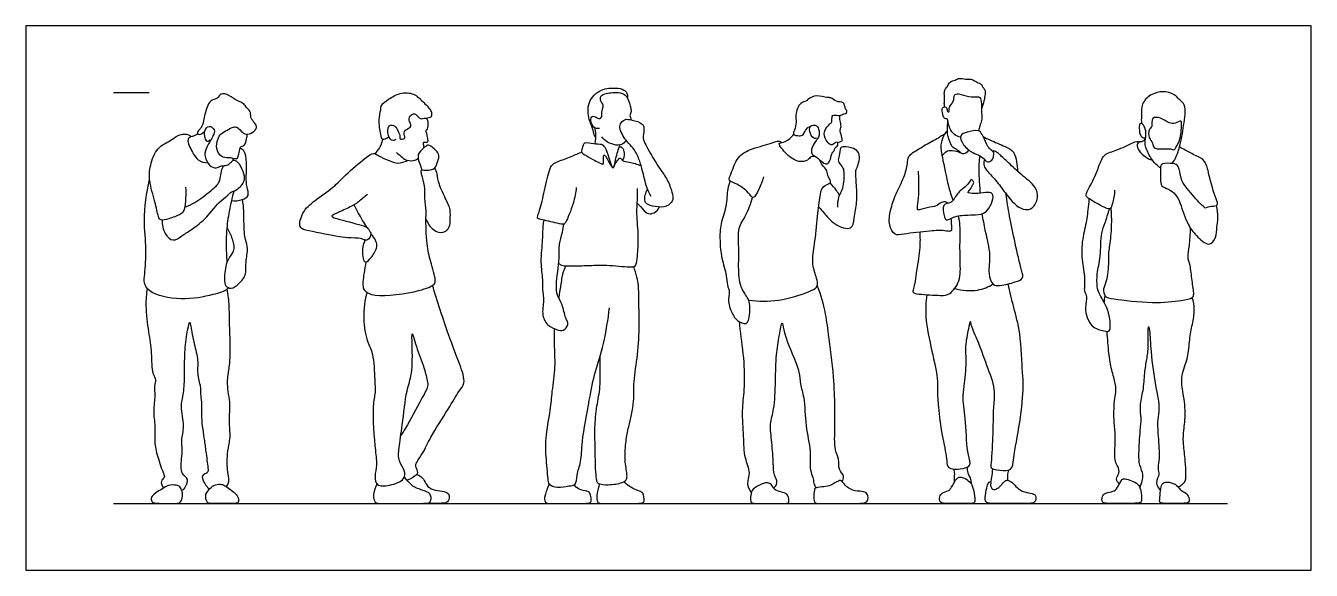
# Model space of a CAD drawing. Header units: millimetres. Extents: x 98.3 to 109.3, y 0.8 to 3.1.
# Drawn here: x 103.85 to 109.33, y 0.8 to 3.12 of the extents above; entities that cross this region are included whole.
import ezdxf

# ---------------------------------------------------------------- set-up
doc = ezdxf.new("R2010")
doc.units = ezdxf.units.MM
for name, color, linetype, true_color in [('AG-DIAGRAM', 7, 'Continuous', 0xfecc66), ('AG-GUIDE', 7, 'Continuous', 0xcccccc), ('AG-PEOPLE', 7, 'Continuous', 0x66ccff), ('X-VPRT', 6, 'Continuous', 0xff00ff)]:
    doc.layers.add(name, color=color, linetype=linetype, true_color=true_color)

msp = doc.modelspace()

# ---------------------------------------------------------------- linework, layer by layer
at = {"layer": 'AG-DIAGRAM'}
msp.add_lwpolyline([(104.2209, 1.0846), (108.9773, 1.0846)], dxfattribs=at)
at = {"layer": 'AG-GUIDE'}
msp.add_lwpolyline([(104.2209, 2.8372), (104.3733, 2.8372)], dxfattribs=at)
at = {"layer": 'AG-PEOPLE'}
for points, knots in [([(106.2798, 2.6441), (106.2774, 2.6484), (106.2723, 2.6572), (106.2674, 2.6872), (106.248, 2.7221), (106.2413, 2.8001), (106.3007, 2.8554), (106.3639, 2.8583), (106.3999, 2.853), (106.4168, 2.8312), (106.4158, 2.8195), (106.4145, 2.8146)], [0, 0, 0, 0, 0.218562, 0.523689, 0.889292, 1.37739, 1.865101, 2.313127, 2.655696, 2.908614, 3.132525, 3.132525, 3.132525, 3.132525]), ([(107.7701, 2.7765), (107.7689, 2.7811), (107.7669, 2.7908), (107.7703, 2.8095), (107.7676, 2.828), (107.7681, 2.8489), (107.7839, 2.8658), (107.7903, 2.8853), (107.8149, 2.8895), (107.83, 2.9017), (107.8593, 2.8921), (107.8816, 2.8989), (107.9112, 2.8779), (107.9257, 2.8758), (107.9305, 2.861), (107.9428, 2.8496), (107.9423, 2.8287), (107.9378, 2.8017), (107.9311, 2.7788), (107.9268, 2.7674)], [0, 0, 0, 0, 0.218895, 0.467208, 0.718321, 0.975163, 1.247868, 1.498304, 1.771515, 2.019187, 2.323316, 2.600292, 2.936605, 3.149107, 3.361496, 3.591461, 3.844148, 4.148174, 4.495794, 4.495794, 4.495794, 4.495794]), ([(104.6323, 2.6343), (104.6296, 2.6317), (104.6205, 2.6236), (104.611, 2.6465), (104.6062, 2.6726), (104.6274, 2.702), (104.6564, 2.6787), (104.6465, 2.6505), (104.6197, 2.607), (104.6053, 2.5708), (104.6269, 2.5255), (104.6591, 2.5107), (104.6799, 2.5275), (104.7057, 2.5249), (104.7202, 2.5384), (104.7336, 2.5496), (104.7307, 2.5584), (104.7087, 2.5594), (104.6804, 2.5597), (104.6553, 2.5982), (104.6654, 2.6378), (104.6787, 2.664), (104.7068, 2.6767), (104.7322, 2.6929), (104.7536, 2.6895), (104.77, 2.6656), (104.7928, 2.6568), (104.8208, 2.668), (104.838, 2.6937), (104.8182, 2.7129), (104.8047, 2.7325), (104.8083, 2.7603), (104.7861, 2.7727), (104.7804, 2.7919), (104.7466, 2.8016), (104.717, 2.8264), (104.6782, 2.8377), (104.6663, 2.8083), (104.6285, 2.8091), (104.6076, 2.7347), (104.6036, 2.7023), (104.5914, 2.6818), (104.5728, 2.6632), (104.5905, 2.6573), (104.5969, 2.6617), (104.607, 2.6685), (104.6107, 2.6731)], [0, 0, 0, 0, 0.193632, 0.441452, 0.747181, 1.045783, 1.336657, 1.632689, 2.044615, 2.397711, 2.786753, 3.102908, 3.382211, 3.662333, 3.916823, 4.146011, 4.282873, 4.538757, 4.840516, 5.202538, 5.562803, 5.865932, 6.180595, 6.49129, 6.739407, 7.039461, 7.311249, 7.618965, 7.907956, 8.186226, 8.46556, 8.750812, 9.020451, 9.262451, 9.58702, 9.956149, 10.286666, 10.564207, 10.90608, 11.333486, 11.826191, 12.151748, 12.395767, 12.592408, 12.754571, 12.996416, 12.996416, 12.996416, 12.996416]), ([(105.3967, 2.6488), (105.3944, 2.6466), (105.3902, 2.6431), (105.3667, 2.6313), (105.3614, 2.6628), (105.3504, 2.72), (105.3631, 2.7633), (105.362, 2.7863), (105.3974, 2.8105), (105.4428, 2.8386), (105.505, 2.8365), (105.5398, 2.8), (105.5758, 2.7655), (105.5799, 2.7458), (105.5779, 2.7358), (105.5737, 2.7289), (105.5603, 2.7296), (105.5585, 2.7266), (105.5575, 2.7255)], [0, 0, 0, 0, 0.178341, 0.433434, 0.71643, 1.174391, 1.562459, 1.822668, 2.185349, 2.618281, 3.056012, 3.470316, 3.878205, 4.127434, 4.306074, 4.461721, 4.66393, 4.786607, 4.786607, 4.786607, 4.786607]), ([(106.2959, 2.6839), (106.2899, 2.6833), (106.2762, 2.6829), (106.256, 2.708), (106.2588, 2.7377), (106.2784, 2.7365), (106.2918, 2.7232), (106.3039, 2.7295), (106.3075, 2.7406), (106.3025, 2.7521), (106.3172, 2.786), (106.2999, 2.7974), (106.2965, 2.8309), (106.3547, 2.839), (106.3943, 2.8368), (106.4183, 2.8165), (106.4284, 2.7709), (106.4332, 2.757), (106.4229, 2.7397), (106.4283, 2.7307), (106.4293, 2.7242), (106.43, 2.7211)], [0, 0, 0, 0, 0.242951, 0.556932, 0.837769, 1.056171, 1.296727, 1.48488, 1.6676, 1.868247, 2.193848, 2.436451, 2.713949, 3.12544, 3.490721, 3.798698, 4.183249, 4.404393, 4.642824, 4.819733, 4.996681, 4.996681, 4.996681, 4.996681]), ([(107.2219, 2.6432), (107.2193, 2.6422), (107.2121, 2.6382), (107.1923, 2.6609), (107.1898, 2.6989), (107.2197, 2.701), (107.2343, 2.6818), (107.2346, 2.6452), (107.2161, 2.6299), (107.199, 2.5961), (107.2012, 2.572), (107.2271, 2.5609), (107.26, 2.5258), (107.2791, 2.5404), (107.2847, 2.5673), (107.29, 2.5827), (107.3008, 2.5911), (107.2974, 2.6008), (107.3162, 2.61), (107.3132, 2.6276), (107.3025, 2.6251), (107.2887, 2.6088), (107.2703, 2.6228), (107.2552, 2.6469), (107.2544, 2.6777), (107.2773, 2.7032), (107.2903, 2.7105), (107.2865, 2.737), (107.2967, 2.7438), (107.3212, 2.738), (107.3307, 2.7427), (107.3391, 2.7487), (107.3507, 2.7463), (107.3542, 2.7582), (107.3442, 2.7681), (107.3408, 2.801), (107.3059, 2.7948), (107.2843, 2.8185), (107.2659, 2.8129), (107.2227, 2.8304), (107.187, 2.8103), (107.1776, 2.7989), (107.1492, 2.7971), (107.1305, 2.7407), (107.1373, 2.7129), (107.13, 2.6778), (107.1183, 2.6571), (107.1488, 2.6516), (107.1674, 2.6546), (107.1768, 2.6844), (107.19, 2.6911), (107.1964, 2.6943)], [0, 0, 0, 0, 0.166351, 0.460914, 0.783156, 1.043668, 1.310415, 1.637114, 1.914397, 2.258814, 2.514255, 2.812347, 3.187583, 3.420995, 3.718121, 3.950159, 4.144794, 4.301168, 4.542267, 4.745365, 4.904136, 5.146971, 5.391036, 5.694861, 6.00192, 6.324253, 6.535498, 6.80828, 6.985105, 7.26342, 7.447162, 7.623706, 7.802666, 7.969918, 8.180037, 8.473364, 8.778441, 9.079985, 9.313815, 9.692612, 10.042269, 10.252983, 10.527943, 10.942923, 11.257835, 11.595295, 11.830028, 12.108538, 12.348692, 12.64794, 12.909987, 12.909987, 12.909987, 12.909987]), ([(107.837, 2.6469), (107.828, 2.6491), (107.81, 2.6575), (107.788, 2.6815), (107.7825, 2.7263), (107.7778, 2.7253), (107.7668, 2.7245), (107.7586, 2.7527), (107.757, 2.7716), (107.7691, 2.7783), (107.7796, 2.773), (107.7797, 2.7565), (107.7899, 2.7519), (107.7858, 2.78), (107.8113, 2.7974), (107.8064, 2.8292), (107.8333, 2.8346), (107.87, 2.8157), (107.9143, 2.8219), (107.9249, 2.8124), (107.927, 2.7787), (107.927, 2.7431), (107.929, 2.719), (107.9187, 2.6947), (107.9154, 2.6813), (107.9135, 2.6745)], [0, 0, 0, 0, 0.303096, 0.642494, 1.006912, 1.099648, 1.263853, 1.566359, 1.814398, 2.002461, 2.18071, 2.40788, 2.537747, 2.802564, 3.115541, 3.407835, 3.664164, 4.042603, 4.416449, 4.606779, 4.933589, 5.285913, 5.567423, 5.857032, 6.121566, 6.121566, 6.121566, 6.121566]), ([(108.7403, 2.5348), (108.7451, 2.5409), (108.755, 2.5533), (108.7737, 2.6071), (108.7831, 2.6497), (108.7895, 2.6977), (108.7967, 2.7426), (108.7982, 2.7871), (108.7717, 2.8055), (108.7583, 2.8237), (108.7132, 2.8472), (108.6481, 2.8329), (108.6084, 2.7914), (108.6106, 2.7439), (108.6079, 2.7165), (108.6107, 2.7082), (108.6119, 2.7044)], [0, 0, 0, 0, 0.275629, 0.700516, 1.089137, 1.48289, 1.876844, 2.244335, 2.549719, 2.820478, 3.212831, 3.672762, 4.089955, 4.478416, 4.773618, 4.970886, 4.970886, 4.970886, 4.970886]), ([(105.4262, 2.6377), (105.4226, 2.635), (105.4125, 2.6271), (105.3889, 2.6524), (105.391, 2.702), (105.4263, 2.6977), (105.4357, 2.6716), (105.4462, 2.6503), (105.4404, 2.6373), (105.4658, 2.6391), (105.4652, 2.6489), (105.4567, 2.6759), (105.4853, 2.685), (105.4952, 2.7011), (105.4768, 2.7185), (105.491, 2.7451), (105.5117, 2.7506), (105.53, 2.7183), (105.552, 2.7336), (105.5643, 2.718), (105.563, 2.6884), (105.5595, 2.6783), (105.5526, 2.6754), (105.5579, 2.6647), (105.5604, 2.6417), (105.5643, 2.6263), (105.5544, 2.6229), (105.5421, 2.6261), (105.5442, 2.6158), (105.5437, 2.6059), (105.5445, 2.6005)], [0, 0, 0, 0, 0.213752, 0.528117, 0.901075, 1.182899, 1.486896, 1.77012, 1.941457, 2.190099, 2.351597, 2.633609, 2.929343, 3.154223, 3.417609, 3.712393, 3.951188, 4.268941, 4.523206, 4.748472, 5.066201, 5.253898, 5.40368, 5.604763, 5.882837, 6.087838, 6.247857, 6.423229, 6.574442, 6.809478, 6.809478, 6.809478, 6.809478]), ([(106.5159, 2.3942), (106.5092, 2.4068), (106.4957, 2.4318), (106.4791, 2.5085), (106.465, 2.5551), (106.4407, 2.6039), (106.4126, 2.6243), (106.3798, 2.6803), (106.3835, 2.7033), (106.4028, 2.7272), (106.4347, 2.7202), (106.4838, 2.7082), (106.4876, 2.6777), (106.4782, 2.6418), (106.4942, 2.6135), (106.5139, 2.5768), (106.5519, 2.5111), (106.5871, 2.4685), (106.6055, 2.4131), (106.6128, 2.3815), (106.5918, 2.352), (106.5471, 2.3462), (106.503, 2.3575), (106.4868, 2.3713), (106.4897, 2.3995), (106.4967, 2.4178), (106.5009, 2.4254)], [0, 0, 0, 0, 0.37516, 0.875829, 1.289034, 1.694983, 2.043418, 2.491254, 2.760371, 3.048978, 3.370884, 3.762649, 4.054044, 4.395897, 4.71012, 5.082052, 5.579452, 6.015286, 6.44626, 6.763542, 7.079245, 7.459533, 7.84396, 8.087298, 8.392844, 8.643088, 8.643088, 8.643088, 8.643088]), ([(107.3117, 2.6249), (107.3153, 2.6248), (107.3223, 2.6262), (107.3348, 2.6323), (107.3297, 2.6525), (107.3205, 2.6783), (107.33, 2.6919), (107.3211, 2.7179), (107.3215, 2.7324), (107.3214, 2.74)], [0, 0, 0, 0, 0.187202, 0.376154, 0.622555, 0.916596, 1.133358, 1.4198, 1.690106, 1.690106, 1.690106, 1.690106]), ([(107.8722, 2.592), (107.8687, 2.5859), (107.8569, 2.5773), (107.8453, 2.5725), (107.8198, 2.5972), (107.7992, 2.6033), (107.7825, 2.6512), (107.7812, 2.6688), (107.7819, 2.6933), (107.7824, 2.7099), (107.7827, 2.7184)], [0, 0, 0, 0, 0.264806, 0.452947, 0.778091, 1.052683, 1.44581, 1.697785, 1.974983, 2.267463, 2.267463, 2.267463, 2.267463]), ([(108.6907, 2.5165), (108.6838, 2.5209), (108.6693, 2.5306), (108.6413, 2.57), (108.6193, 2.6202), (108.6315, 2.6576), (108.6256, 2.6879), (108.6143, 2.7053), (108.5993, 2.7078), (108.599, 2.6743), (108.6066, 2.6477), (108.6212, 2.6438), (108.6267, 2.6434)], [0, 0, 0, 0, 0.284416, 0.681366, 1.101589, 1.452522, 1.766712, 2.020524, 2.191533, 2.498565, 2.811551, 2.993335, 2.993335, 2.993335, 2.993335]), ([(108.7808, 2.7044), (108.7807, 2.6962), (108.7791, 2.6764), (108.7772, 2.6406), (108.7576, 2.6044), (108.7497, 2.5906), (108.7333, 2.6001), (108.6913, 2.5961), (108.6821, 2.5971), (108.66, 2.6006), (108.6588, 2.6235), (108.639, 2.6424), (108.6392, 2.6821), (108.6587, 2.6899), (108.6479, 2.7358), (108.6952, 2.7305), (108.7262, 2.7067), (108.7528, 2.7028), (108.7804, 2.7225), (108.7808, 2.7099), (108.7808, 2.7044)], [0, 0, 0, 0, 0.29885, 0.64784, 1.016027, 1.213861, 1.44351, 1.811586, 2.001691, 2.245029, 2.496963, 2.79685, 3.132021, 3.368898, 3.700221, 4.033454, 4.400302, 4.693557, 4.981564, 5.180231, 5.180231, 5.180231, 5.180231]), ([(104.5283, 2.434), (104.5297, 2.4186), (104.5297, 2.3892), (104.5262, 2.3366), (104.5062, 2.315), (104.4587, 2.2989), (104.4222, 2.2892), (104.4104, 2.3104), (104.3986, 2.3745), (104.3708, 2.4606), (104.3763, 2.5262), (104.4039, 2.6046), (104.4623, 2.6285), (104.5009, 2.6618), (104.5414, 2.6609), (104.5486, 2.6521), (104.5517, 2.6483)], [0, 0, 0, 0, 0.390063, 0.794636, 1.092619, 1.502423, 1.834725, 2.077282, 2.538825, 3.088103, 3.55596, 4.058388, 4.503958, 4.912145, 5.252356, 5.471113, 5.471113, 5.471113, 5.471113]), ([(104.5806, 2.6618), (104.5758, 2.6579), (104.565, 2.6512), (104.5518, 2.6495), (104.5335, 2.6387), (104.5469, 2.6024), (104.5774, 2.5443), (104.6092, 2.5389), (104.6235, 2.5375)], [0, 0, 0, 0, 0.24607, 0.457726, 0.686228, 1.021586, 1.481249, 1.857052, 1.857052, 1.857052, 1.857052]), ([(104.731, 2.5553), (104.732, 2.5558), (104.7339, 2.558), (104.7509, 2.5508), (104.755, 2.5724), (104.7596, 2.5907), (104.7606, 2.6077), (104.7834, 2.6096), (104.7887, 2.6416), (104.7921, 2.6535), (104.7932, 2.6601)], [0, 0, 0, 0, 0.105433, 0.316062, 0.55428, 0.81668, 1.029954, 1.270711, 1.579341, 1.83535, 1.83535, 1.83535, 1.83535]), ([(105.3369, 2.5772), (105.3444, 2.584), (105.3581, 2.5994), (105.3681, 2.6247), (105.3706, 2.6377)], [0, 0, 0, 0, 0.3210645, 0.6888243, 0.6888243, 0.6888243, 0.6888243]), ([(106.2762, 2.6183), (106.2778, 2.6252), (106.2809, 2.6393), (106.2797, 2.6718), (106.276, 2.6874)], [0, 0, 0, 0, 0.2650395, 0.6621662, 0.6621662, 0.6621662, 0.6621662]), ([(106.4091, 2.6342), (106.4043, 2.6266), (106.3906, 2.6117), (106.3565, 2.6128), (106.3212, 2.6295), (106.3101, 2.6421), (106.3052, 2.6485)], [0, 0, 0, 0, 0.29672, 0.621295, 0.976397, 1.259128, 1.259128, 1.259128, 1.259128]), ([(107.2161, 2.5651), (107.2106, 2.5655), (107.1976, 2.5651), (107.1859, 2.5459), (107.1441, 2.5378), (107.0956, 2.5697), (107.0588, 2.6166), (107.0659, 2.6224), (107.0913, 2.6266), (107.1153, 2.6468), (107.1251, 2.6595)], [0, 0, 0, 0, 0.232208, 0.486516, 0.830127, 1.277945, 1.690939, 1.813327, 2.090403, 2.484455, 2.484455, 2.484455, 2.484455]), ([(107.7953, 2.2996), (107.7974, 2.29), (107.7976, 2.2723), (107.8016, 2.24), (107.7634, 2.2513), (107.7067, 2.2468), (107.5986, 2.2352), (107.5549, 2.2251), (107.5286, 2.2746), (107.5366, 2.3365), (107.5604, 2.4068), (107.5966, 2.4732), (107.6123, 2.5327), (107.6112, 2.5679), (107.6602, 2.5985), (107.7148, 2.6301), (107.7415, 2.6425), (107.759, 2.6572), (107.7656, 2.6586), (107.7686, 2.6594)], [0, 0, 0, 0, 0.313866, 0.591098, 0.893832, 1.348608, 1.954646, 2.31442, 2.701067, 3.156143, 3.654384, 4.162318, 4.608862, 4.928826, 5.352587, 5.818247, 6.133859, 6.39844, 6.575129, 6.575129, 6.575129, 6.575129]), ([(107.7815, 2.677), (107.7767, 2.6716), (107.7675, 2.6599), (107.7491, 2.618), (107.7592, 2.5604), (107.784, 2.4381), (107.7978, 2.3974), (107.8049, 2.3765)], [0, 0, 0, 0, 0.269327, 0.639, 1.086143, 1.727005, 2.195351, 2.195351, 2.195351, 2.195351]), ([(107.9775, 2.5827), (107.9794, 2.5799), (107.9796, 2.5739), (107.9759, 2.5462), (107.9504, 2.5398), (107.9417, 2.5504), (107.9203, 2.5712), (107.8871, 2.5787), (107.8478, 2.6104), (107.8286, 2.6582), (107.8667, 2.6681), (107.9137, 2.681), (107.9311, 2.6598), (107.9474, 2.6177), (107.959, 2.5985), (107.9744, 2.587), (107.9775, 2.5827)], [0, 0, 0, 0, 0.17334, 0.463247, 0.72744, 0.929723, 1.235042, 1.570965, 1.984866, 2.350056, 2.673925, 3.066927, 3.346964, 3.731547, 4.015538, 4.288575, 4.288575, 4.288575, 4.288575]), ([(107.9344, 2.6493), (107.9443, 2.6442), (107.9639, 2.6337), (108.0276, 2.6078), (108.068, 2.5873), (108.0767, 2.5411), (108.0806, 2.5152), (108.0808, 2.5017)], [0, 0, 0, 0, 0.334536, 0.81121, 1.192394, 1.568938, 1.935552, 1.935552, 1.935552, 1.935552]), ([(108.624, 2.6437), (108.6233, 2.6394), (108.6201, 2.6302), (108.6059, 2.6269), (108.5967, 2.6268), (108.587, 2.6083), (108.6036, 2.5801), (108.6367, 2.5548), (108.65, 2.5511), (108.6566, 2.5494)], [0, 0, 0, 0, 0.206235, 0.415081, 0.581628, 0.812826, 1.133364, 1.501693, 1.758953, 1.758953, 1.758953, 1.758953]), ([(104.7245, 2.3767), (104.7396, 2.3739), (104.7694, 2.3781), (104.8032, 2.3954), (104.7889, 2.4364), (104.7864, 2.4781), (104.7919, 2.5371), (104.7821, 2.5915), (104.7668, 2.5976), (104.7607, 2.6003)], [0, 0, 0, 0, 0.388023, 0.705412, 1.050766, 1.427185, 1.877298, 2.286657, 2.542552, 2.542552, 2.542552, 2.542552]), ([(105.2983, 2.1145), (105.2955, 2.0983), (105.2873, 2.0509), (105.2829, 2.0052), (105.2972, 1.9873), (105.3411, 1.9617), (105.5225, 1.9862), (105.592, 2.0157), (105.5977, 2.0394), (105.5731, 2.1216), (105.5569, 2.1861), (105.5537, 2.3045), (105.5563, 2.3217), (105.5544, 2.3491), (105.549, 2.3869), (105.5518, 2.4381), (105.5364, 2.4839), (105.5345, 2.4995), (105.5351, 2.5084), (105.5475, 2.5058), (105.575, 2.5066), (105.5956, 2.514), (105.606, 2.5448), (105.6133, 2.5703), (105.5992, 2.5912), (105.57, 2.6126), (105.5613, 2.6141), (105.5426, 2.5998), (105.5176, 2.5743), (105.523, 2.5478), (105.5331, 2.5201), (105.5365, 2.5108), (105.5362, 2.5065)], [-4.82583, -4.82583, -4.82583, -4.82583, -4.587726, -4.123644, -3.877609, -3.488702, -2.690807, -2.202175, -1.951671, -1.43165, -0.913979, -0.297693, 0, 0, 0.439564, 0.863766, 1.263559, 1.492206, 1.63472, 1.819237, 2.129203, 2.392694, 2.71642, 3.009029, 3.296745, 3.642503, 3.801935, 4.076132, 4.417807, 4.711246, 5.032627, 5.243037, 5.243037, 5.243037, 5.243037]), ([(105.4297, 2.5821), (105.4369, 2.5744), (105.4537, 2.5612), (105.4725, 2.5456), (105.5091, 2.5461), (105.5175, 2.5542), (105.5214, 2.558)], [0, 0, 0, 0, 0.327234, 0.616971, 0.953147, 1.188019, 1.188019, 1.188019, 1.188019]), ([(106.1968, 2.433), (106.1941, 2.4098), (106.1878, 2.3685), (106.1537, 2.2856), (106.1435, 2.2728), (106.1143, 2.2806), (106.0478, 2.296), (106.0265, 2.299), (106.0407, 2.3326), (106.059, 2.4069), (106.0784, 2.4988), (106.0926, 2.5354), (106.1474, 2.5525), (106.1979, 2.5754), (106.2139, 2.5812), (106.2215, 2.5842)], [0, 0, 0, 0, 0.479455, 1.009717, 1.211639, 1.512924, 1.999193, 2.220953, 2.517901, 3.038454, 3.596965, 3.936281, 4.359899, 4.789245, 5.072804, 5.072804, 5.072804, 5.072804]), ([(106.3496, 2.5192), (106.3306, 2.5821), (106.319, 2.6077), (106.3041, 2.6175), (106.2709, 2.6171), (106.2337, 2.6264), (106.2253, 2.6139), (106.2207, 2.5943), (106.2174, 2.5813), (106.2266, 2.5761), (106.2672, 2.5523), (106.3135, 2.5268), (106.3133, 2.5359), (106.3129, 2.5479), (106.3129, 2.5542), (106.3135, 2.5811), (106.333, 2.5463), (106.3576, 2.5003), (106.365, 2.5628), (106.377, 2.5945), (106.3828, 2.6139)], [-3.001592, -3.001592, -3.001592, -3.001592, -2.642217, -2.410222, -2.078232, -1.734313, -1.535602, -1.277567, -1.097341, -0.758233, -0.471677, -0.143863, 0, 0, 0.315838, 0.509261, 0.901736, 1.23636, 1.596108, 2.042622, 2.042622, 2.042622, 2.042622]), ([(106.3947, 2.5472), (106.4004, 2.5564), (106.4066, 2.5775), (106.3952, 2.6045), (106.3847, 2.6057), (106.3804, 2.606)], [0, 0, 0, 0, 0.3258046, 0.6156075, 0.8227504, 0.8227504, 0.8227504, 0.8227504]), ([(106.9958, 2.4783), (106.9914, 2.4597), (106.9781, 2.4295), (106.9521, 2.3757), (106.9322, 2.4163), (106.8788, 2.4509), (106.843, 2.4602), (106.8609, 2.4966), (106.8829, 2.5674), (106.9463, 2.6), (107.0315, 2.62), (107.0591, 2.6339), (107.0702, 2.6271), (107.0744, 2.624)], [0, 0, 0, 0, 0.429954, 0.799182, 1.105569, 1.575469, 1.87746, 2.194306, 2.677935, 3.156, 3.689065, 3.988747, 4.213149, 4.213149, 4.213149, 4.213149]), ([(107.2316, 2.3484), (107.2392, 2.3398), (107.2564, 2.3229), (107.2942, 2.2731), (107.3771, 2.2448), (107.3826, 2.3055), (107.3961, 2.3706), (107.3942, 2.4385), (107.3872, 2.5048), (107.396, 2.5172), (107.4056, 2.546), (107.4068, 2.5803), (107.3821, 2.6016), (107.3396, 2.6076), (107.3211, 2.604), (107.3224, 2.5663), (107.3091, 2.5451), (107.3357, 2.5199), (107.3396, 2.4988), (107.3385, 2.4268), (107.3136, 2.393), (107.3114, 2.3622), (107.3114, 2.3478)], [0, 0, 0, 0, 0.333216, 0.791681, 1.260599, 1.637762, 2.109375, 2.594058, 3.041657, 3.254666, 3.561291, 3.885123, 4.195681, 4.565711, 4.780851, 5.109444, 5.381443, 5.693332, 5.963843, 6.433574, 6.80567, 7.178477, 7.178477, 7.178477, 7.178477]), ([(107.7583, 2.5672), (107.7644, 2.5758), (107.7789, 2.5963), (107.8238, 2.5891), (107.8408, 2.5788)], [0, 0, 0, 0, 0.3245405, 0.7690862, 0.7690862, 0.7690862, 0.7690862]), ([(107.9399, 2.5518), (107.9371, 2.5452), (107.9334, 2.5294), (107.9479, 2.5043), (107.9899, 2.4625), (108.0274, 2.4096), (108.0724, 2.3535), (108.1129, 2.335), (108.147, 2.3414), (108.1717, 2.389), (108.1595, 2.4394), (108.0968, 2.4852), (108.044, 2.5365), (108.006, 2.5712), (107.9884, 2.5873), (107.9774, 2.5881), (107.9725, 2.588)], [0, 0, 0, 0, 0.266923, 0.5656, 1.005901, 1.482489, 1.969497, 2.340963, 2.65599, 3.054319, 3.450383, 3.952776, 4.459099, 4.869736, 5.140642, 5.361396, 5.361396, 5.361396, 5.361396]), ([(108.4951, 2.4204), (108.4952, 2.4015), (108.4861, 2.3674), (108.478, 2.3333), (108.441, 2.3529), (108.3819, 2.3846), (108.369, 2.4008), (108.391, 2.4379), (108.4242, 2.5078), (108.4456, 2.5783), (108.5048, 2.5888), (108.5692, 2.6232), (108.5954, 2.6316), (108.6046, 2.6272)], [0, 0, 0, 0, 0.431099, 0.72002, 1.052538, 1.532646, 1.761159, 2.110375, 2.631092, 3.101215, 3.530656, 4.014705, 4.316928, 4.316928, 4.316928, 4.316928]), ([(108.8801, 2.346), (108.8898, 2.3479), (108.9067, 2.3534), (108.9411, 2.3546), (108.9249, 2.3888), (108.896, 2.486), (108.886, 2.5477), (108.8427, 2.5673), (108.7965, 2.5913), (108.7803, 2.6009), (108.7722, 2.6057)], [0, 0, 0, 0, 0.311884, 0.598859, 0.893032, 1.48528, 1.929665, 2.306448, 2.719107, 3.022854, 3.022854, 3.022854, 3.022854]), ([(104.4286, 2.2932), (104.4273, 2.2737), (104.4365, 2.2356), (104.4744, 2.1976), (104.5137, 2.2276), (104.5529, 2.2518), (104.6123, 2.2945), (104.6686, 2.3693), (104.706, 2.3951), (104.7222, 2.4144), (104.7491, 2.4207), (104.7866, 2.4595), (104.7759, 2.5002), (104.7551, 2.5424), (104.7387, 2.5475), (104.7314, 2.5497)], [0, 0, 0, 0, 0.439019, 0.815057, 1.180419, 1.574438, 2.066555, 2.624444, 3.005766, 3.277517, 3.574095, 3.97157, 4.33474, 4.718407, 4.992491, 4.992491, 4.992491, 4.992491]), ([(104.5254, 2.3488), (104.5401, 2.3546), (104.5691, 2.3664), (104.6381, 2.4181), (104.6755, 2.453), (104.6782, 2.4849), (104.6851, 2.5147), (104.6895, 2.5223), (104.6917, 2.526)], [0, 0, 0, 0, 0.394247, 0.926646, 1.330317, 1.647014, 1.958191, 2.163077, 2.163077, 2.163077, 2.163077]), ([(105.3058, 2.4037), (105.2935, 2.3924), (105.2667, 2.3714), (105.2487, 2.3573), (105.1982, 2.3335), (105.1597, 2.3168), (105.1469, 2.3076), (105.1928, 2.2951), (105.2877, 2.2695), (105.3077, 2.2615), (105.3194, 2.2376), (105.3217, 2.2312), (105.3084, 2.2031), (105.2853, 2.2102), (105.2762, 2.2175), (105.2156, 2.2157), (105.1745, 2.2256), (105.0434, 2.2469), (105.0093, 2.264), (105.0263, 2.3301), (105.0797, 2.3792), (105.1619, 2.4318), (105.2098, 2.4864), (105.2906, 2.5549), (105.331, 2.5842), (105.3534, 2.5656), (105.4367, 2.5266), (105.46, 2.5423), (105.4776, 2.5479)], [0, 0, 0, 0, 0.411736, 0.696659, 1.133383, 1.519395, 1.67734, 2.035627, 2.630301, 2.903652, 3.183744, 3.341304, 3.637253, 3.892961, 4.094791, 4.522084, 4.941664, 5.607178, 5.931438, 6.36617, 6.872397, 7.440076, 7.949752, 8.554149, 8.93249, 9.226656, 9.769539, 10.126783, 10.126783, 10.126783, 10.126783]), ([(106.3568, 2.5192), (106.3602, 2.5317), (106.3758, 2.551), (106.3859, 2.5621), (106.3936, 2.5419), (106.4254, 2.5434), (106.457, 2.5315), (106.4735, 2.5257)], [0, 0, 0, 0, 0.35739, 0.536135, 0.753033, 1.062276, 1.478008, 1.478008, 1.478008, 1.478008]), ([(106.9325, 1.9518), (106.9749, 1.9464), (107.0567, 1.9435), (107.1851, 1.9831), (107.2235, 2.0039), (107.2286, 2.024), (107.2199, 2.0542), (107.1999, 2.1166), (107.2162, 2.1924), (107.2251, 2.3074), (107.238, 2.3917), (107.2414, 2.4267), (107.2627, 2.4449), (107.2903, 2.4527), (107.2699, 2.478), (107.2692, 2.5051), (107.2466, 2.5275), (107.2386, 2.5436), (107.2344, 2.5516)], [0.001444, 0.001444, 0.001444, 0.001444, 0.643461, 1.298031, 1.651689, 1.882788, 2.194165, 2.644878, 3.147278, 3.766552, 4.291955, 4.613486, 4.907218, 5.166439, 5.444625, 5.743007, 6.053783, 6.349688, 6.349688, 6.349688, 6.349688]), ([(107.919, 2.5686), (107.9162, 2.5451), (107.9129, 2.4983), (107.9185, 2.4443), (107.9199, 2.4156), (107.9202, 2.4079)], [0, 0, 0, 0, 0.484915, 0.9579, 1.125688, 1.125688, 1.125688, 1.125688]), ([(108.8801, 2.346), (108.8714, 2.3536), (108.8544, 2.3678), (108.7974, 2.4367), (108.7752, 2.4679), (108.7728, 2.5263), (108.7443, 2.5365), (108.6987, 2.5362), (108.6882, 2.521), (108.6921, 2.4685), (108.691, 2.4368), (108.7268, 2.426), (108.757, 2.4038), (108.7768, 2.365), (108.8054, 2.2706), (108.8406, 2.231), (108.8968, 2.1737), (108.9311, 2.2214), (108.9305, 2.2615), (108.9382, 2.3041), (108.9334, 2.3389), (108.9294, 2.3559)], [0, 0, 0, 0, 0.337882, 0.869583, 1.242227, 1.649347, 1.94725, 2.320941, 2.544009, 2.957069, 3.265207, 3.59035, 3.934358, 4.313412, 4.872986, 5.316845, 5.772628, 6.140743, 6.508373, 6.882658, 7.297145, 7.297145, 7.297145, 7.297145]), ([(105.555, 2.2993), (105.5605, 2.2812), (105.583, 2.2489), (105.6283, 2.2338), (105.6595, 2.2627), (105.6569, 2.297), (105.6623, 2.3389), (105.637, 2.3871), (105.6058, 2.4546), (105.6032, 2.4973), (105.5953, 2.51), (105.5919, 2.5157)], [0, 0, 0, 0, 0.43875, 0.816043, 1.159638, 1.493938, 1.862939, 2.292814, 2.800595, 3.174466, 3.435186, 3.435186, 3.435186, 3.435186]), ([(107.783, 2.3651), (107.7804, 2.3676), (107.7737, 2.3726), (107.7546, 2.37), (107.7327, 2.3504), (107.6976, 2.3486), (107.6566, 2.3345), (107.6514, 2.3394), (107.6564, 2.3668), (107.6603, 2.4195), (107.6598, 2.4739), (107.6577, 2.5017)], [0.00335, 0.00335, 0.00335, 0.00335, 0.192968, 0.433316, 0.735873, 1.092258, 1.458665, 1.573023, 1.854672, 2.283204, 2.810288, 2.810288, 2.810288, 2.810288]), ([(104.7101, 2.0055), (104.709, 2.0028), (104.7006, 1.9902), (104.6382, 1.9718), (104.5127, 1.9473), (104.3739, 1.9777), (104.3493, 2.0257), (104.355, 2.0666), (104.3641, 2.1764), (104.3458, 2.2931), (104.3618, 2.4099), (104.3752, 2.4667)], [2.470059, 2.470059, 2.470059, 2.470059, 2.57515, 3.033337, 3.706597, 4.371542, 4.748638, 5.106127, 5.694965, 6.330595, 7.088307, 7.088307, 7.088307, 7.088307]), ([(104.7355, 2.4179), (104.7271, 2.3894), (104.7135, 2.331), (104.7018, 2.245), (104.7011, 2.1696), (104.7047, 2.1202), (104.7053, 2.1124)], [0, 0, 0, 0, 0.540268, 1.069927, 1.673195, 1.786038, 1.786038, 1.786038, 1.786038]), ([(106.1212, 2.1088), (106.1256, 2.1055), (106.1354, 2.0967), (106.1893, 2.0978), (106.2558, 2.0995), (106.324, 2.1036), (106.4206, 2.092), (106.4548, 2.0946), (106.4575, 2.1455), (106.4648, 2.2201), (106.4531, 2.3191), (106.4583, 2.3782), (106.4582, 2.4117), (106.4583, 2.4277)], [0, 0, 0, 0, 0.234114, 0.642315, 1.114365, 1.602096, 2.167262, 2.461261, 2.830473, 3.342034, 3.915019, 4.356699, 4.754231, 4.754231, 4.754231, 4.754231]), ([(106.8531, 2.4605), (106.8493, 2.449), (106.8405, 2.4254), (106.8392, 2.3479), (106.8107, 2.279), (106.8091, 2.205), (106.8147, 2.1321), (106.84, 2.0583), (106.8391, 2.0174), (106.8547, 1.9862), (106.8407, 1.9462), (106.8627, 1.8923), (106.8802, 1.865), (106.929, 1.8399), (106.9387, 1.8933), (106.9399, 1.9552), (106.8965, 1.9973), (106.8877, 2.086), (106.8926, 2.1749), (106.8835, 2.26), (106.9248, 2.3137), (106.9412, 2.3646), (106.9492, 2.39)], [0, 0, 0, 0, 0.342809, 0.834814, 1.32971, 1.811498, 2.303253, 2.801614, 3.160018, 3.47926, 3.837365, 4.242975, 4.570081, 4.913332, 5.262574, 5.688791, 6.110235, 6.635442, 7.183999, 7.694439, 8.149883, 8.657115, 8.657115, 8.657115, 8.657115]), ([(107.3204, 2.3994), (107.3164, 2.4064), (107.3079, 2.4204), (107.29, 2.4419), (107.28, 2.4517)], [0, 0, 0, 0, 0.2806014, 0.6479868, 0.6479868, 0.6479868, 0.6479868]), ([(107.8119, 2.3871), (107.8141, 2.3911), (107.8191, 2.4003), (107.8384, 2.4229), (107.8559, 2.4322), (107.8762, 2.4552), (107.8823, 2.47), (107.896, 2.4565), (107.8901, 2.4445), (107.8783, 2.4236), (107.8673, 2.4112), (107.8704, 2.4093), (107.8755, 2.4089), (107.912, 2.4024), (107.9752, 2.4219), (107.9783, 2.3836), (107.9605, 2.3449), (107.9361, 2.3172), (107.8882, 2.3155), (107.8203, 2.3137), (107.803, 2.3035), (107.7953, 2.2996), (107.7888, 2.2964), (107.7742, 2.2898), (107.7659, 2.3129), (107.7566, 2.3637), (107.7929, 2.365), (107.8057, 2.3764), (107.8096, 2.3831), (107.8119, 2.3871)], [6.103689, 6.103689, 6.103689, 6.103689, 6.292217, 6.480745, 6.740329, 7.057284, 7.250742, 7.454616, 7.652692, 7.943595, 8.157022, 8.253963, 8.253963, 8.341702, 8.847346, 9.169831, 9.543871, 9.873593, 10.265155, 10.733869, 11.032587, 11.032587, 11.032587, 11.281565, 11.53872, 11.911675, 12.258007, 12.446535, 12.635063, 12.635063, 12.635063, 12.635063]), ([(104.705, 2.2606), (104.7145, 2.2461), (104.7282, 2.2158), (104.7373, 2.1719), (104.7275, 2.1504), (104.6997, 2.1136), (104.693, 2.0455), (104.6963, 2.0115), (104.7252, 1.9964), (104.7601, 2.0234), (104.7906, 2.0611), (104.783, 2.1149), (104.7984, 2.1725), (104.7816, 2.2097), (104.7773, 2.2773), (104.7781, 2.3415), (104.7736, 2.3682), (104.7714, 2.3811)], [0, 0, 0, 0, 0.412647, 0.784922, 1.051089, 1.434719, 1.910731, 2.233651, 2.516706, 2.881217, 3.271815, 3.688015, 4.120422, 4.478666, 4.949394, 5.411085, 5.770448, 5.770448, 5.770448, 5.770448]), ([(106.4569, 2.3654), (106.4601, 2.3623), (106.4667, 2.3569), (106.4928, 2.3229), (106.5157, 2.3176), (106.5427, 2.3308), (106.5484, 2.3431), (106.5504, 2.3492)], [0, 0, 0, 0, 0.208854, 0.574754, 0.84675, 1.145938, 1.397148, 1.397148, 1.397148, 1.397148]), ([(107.9286, 2.32), (107.9321, 2.2974), (107.9437, 2.2344), (107.9683, 2.147), (107.9527, 2.0688), (107.9718, 2.014), (108.008, 2.0126), (108.0684, 2.0281), (108.1086, 2.0414), (108.0956, 2.0848), (108.069, 2.1985), (108.0461, 2.3086), (108.0356, 2.374), (108.031, 2.4061)], [1.680954, 1.680954, 1.680954, 1.680954, 2.048662, 2.646879, 3.160256, 3.560961, 3.879756, 4.345776, 4.68458, 5.02553, 5.653747, 6.277606, 6.846144, 6.846144, 6.846144, 6.846144]), ([(108.3855, 2.3849), (108.384, 2.369), (108.3802, 2.3362), (108.3778, 2.2988), (108.3574, 2.2203), (108.3509, 2.1367), (108.3687, 2.0562), (108.3656, 2.0048), (108.3654, 1.9865), (108.3807, 1.9652), (108.3627, 1.9176), (108.3897, 1.8335), (108.4467, 1.8217), (108.4789, 1.8138), (108.4753, 1.8642), (108.4701, 1.9112), (108.4311, 1.9733), (108.4197, 2.0019), (108.4181, 2.0679), (108.4374, 2.1371), (108.4346, 2.2381), (108.4554, 2.2807), (108.4669, 2.3214), (108.4731, 2.3409)], [0, 0, 0, 0, 0.396305, 0.748974, 1.257204, 1.791452, 2.315369, 2.717082, 2.951313, 3.217818, 3.616135, 4.130833, 4.555881, 4.829392, 5.185026, 5.602236, 6.080327, 6.402337, 6.848668, 7.351392, 7.916452, 8.312798, 8.761469, 8.761469, 8.761469, 8.761469]), ([(105.3023, 2.2626), (105.2972, 2.272), (105.2784, 2.3003), (105.2601, 2.3362), (105.2478, 2.3582)], [5.8272777, 5.8272777, 5.8272777, 5.8272777, 6.0898344, 6.5961895, 6.5961895, 6.5961895, 6.5961895]), ([(107.6632, 2.242), (107.6642, 2.22), (107.6654, 2.1751), (107.65, 2.0812), (107.6389, 2.0041), (107.6302, 1.9821), (107.6648, 1.9765), (107.7511, 1.971), (107.7933, 1.9733), (107.84, 2.0354), (107.8345, 2.1191), (107.8348, 2.2208), (107.8362, 2.2701), (107.8311, 2.2984), (107.828, 2.3115)], [0, 0, 0, 0, 0.468385, 1.041992, 1.551703, 1.780041, 2.081585, 2.626728, 2.997062, 3.466554, 4.002571, 4.584569, 4.989419, 5.356443, 5.356443, 5.356443, 5.356443]), ([(108.4789, 2.3451), (108.4797, 2.3356), (108.4816, 2.3162), (108.4807, 2.2229), (108.4674, 2.1569), (108.4703, 2.1166), (108.4629, 2.0328), (108.4447, 2.0026), (108.4513, 1.9629), (108.4975, 1.9566), (108.6584, 1.9349), (108.7717, 1.949), (108.8285, 1.9593), (108.8353, 1.9788), (108.8239, 2.0369), (108.82, 2.0997), (108.8039, 2.1352), (108.8162, 2.1852), (108.8182, 2.2331), (108.8193, 2.2576)], [0, 0, 0, 0, 0.306838, 0.857368, 1.329609, 1.699564, 2.216048, 2.562064, 2.878354, 3.238214, 3.972767, 4.610114, 5.009223, 5.233746, 5.671178, 6.13413, 6.479171, 6.88215, 7.363309, 7.363309, 7.363309, 7.363309]), ([(106.0577, 2.2934), (106.0552, 2.2771), (106.0513, 2.2426), (106.0534, 2.2085), (106.041, 2.1117), (106.0547, 2.0427), (106.0516, 1.9845), (106.0606, 1.9563), (106.047, 1.8943), (106.0697, 1.8423), (106.115, 1.826), (106.1418, 1.8169), (106.1684, 1.8494), (106.1481, 1.8758), (106.1392, 1.9331), (106.1138, 1.9734), (106.1088, 2.0175), (106.1264, 2.1318), (106.1218, 2.1891), (106.1362, 2.2327), (106.1421, 2.265), (106.1432, 2.2758)], [0, 0, 0, 0, 0.403107, 0.744948, 1.301637, 1.799628, 2.220834, 2.530029, 2.975791, 3.394055, 3.780857, 4.070048, 4.392681, 4.702875, 5.138669, 5.526111, 5.90541, 6.518402, 6.963972, 7.357416, 7.603257, 7.603257, 7.603257, 7.603257]), ([(105.2961, 2.2077), (105.2921, 2.2011), (105.2829, 2.1893), (105.2829, 2.1244), (105.299, 2.109), (105.325, 2.1357), (105.3506, 2.1784), (105.3412, 2.2059), (105.3288, 2.2263), (105.3203, 2.2343)], [0, 0, 0, 0, 0.280288, 0.739744, 0.962201, 1.291785, 1.701766, 2.003301, 2.34762, 2.34762, 2.34762, 2.34762]), ([(106.1516, 2.0979), (106.1464, 2.0865), (106.1364, 2.0632), (106.1292, 2.0081), (106.1244, 1.9793), (106.1217, 1.9625)], [0, 0, 0, 0, 0.351941, 0.78493, 1.121711, 1.121711, 1.121711, 1.121711]), ([(106.2974, 1.7102), (106.2971, 1.6974), (106.2957, 1.6736), (106.3004, 1.5793), (106.2816, 1.5009), (106.2736, 1.4069), (106.2759, 1.3397), (106.2767, 1.2355), (106.2809, 1.1918), (106.2843, 1.174), (106.2961, 1.1664), (106.3344, 1.1619), (106.3923, 1.1705), (106.4192, 1.1882), (106.4055, 1.2489), (106.4033, 1.3011), (106.4121, 1.3752), (106.4177, 1.4029), (106.4471, 1.5115), (106.4388, 1.6043), (106.4606, 1.7162), (106.4667, 1.8484), (106.4633, 1.941), (106.4637, 2.0123), (106.4558, 2.049), (106.4471, 2.0801), (106.4417, 2.0949)], [0, 0, 0, 0, 0.347137, 0.901619, 1.43326, 1.986601, 2.479957, 3.074641, 3.460842, 3.688679, 3.88638, 4.246731, 4.698015, 4.994821, 5.426427, 5.873688, 6.360477, 6.683761, 7.282745, 7.853347, 8.469332, 9.080108, 9.636954, 10.111878, 10.461693, 10.855479, 10.855479, 10.855479, 10.855479]), ([(104.3646, 2.0016), (104.3611, 1.9769), (104.3557, 1.9272), (104.3703, 1.8147), (104.3848, 1.7302), (104.3825, 1.6399), (104.4053, 1.6133), (104.3933, 1.5838), (104.4004, 1.5419), (104.3881, 1.4797), (104.4012, 1.4137), (104.394, 1.3469), (104.4075, 1.2858), (104.4321, 1.2161), (104.4424, 1.1949), (104.4183, 1.18), (104.4287, 1.1581), (104.435, 1.1506)], [0, 0, 0, 0, 0.495619, 1.098134, 1.648793, 2.179054, 2.492534, 2.790986, 3.1611, 3.615017, 4.086056, 4.548413, 5.011915, 5.503846, 5.752477, 6.01397, 6.325235, 6.325235, 6.325235, 6.325235]), ([(104.7032, 1.1558), (104.7087, 1.1645), (104.7179, 1.1859), (104.7061, 1.2202), (104.7057, 1.2945), (104.7159, 1.3436), (104.7206, 1.3767), (104.7127, 1.4462), (104.7227, 1.5048), (104.7025, 1.5946), (104.7147, 1.6527), (104.7198, 1.7126), (104.7198, 1.7831), (104.7152, 1.8627), (104.7164, 1.9257), (104.7107, 1.9755), (104.7068, 2)], [0, 0, 0, 0, 0.318033, 0.65879, 1.153875, 1.558687, 1.887395, 2.355095, 2.80865, 3.348885, 3.790429, 4.2279, 4.712539, 5.222674, 5.679887, 6.173562, 6.173562, 6.173562, 6.173562]), ([(105.3033, 1.9848), (105.2942, 1.9554), (105.2831, 1.8709), (105.3028, 1.7747), (105.3322, 1.7234), (105.3359, 1.6133), (105.3403, 1.5558), (105.3233, 1.4983), (105.3376, 1.3104), (105.3465, 1.2513), (105.3352, 1.2015), (105.3417, 1.1564), (105.4008, 1.1597), (105.4682, 1.1832), (105.4651, 1.227), (105.4352, 1.2654), (105.4394, 1.3259), (105.4556, 1.4199), (105.4692, 1.5649), (105.498, 1.6337), (105.4969, 1.7511), (105.4934, 1.8295), (105.5103, 1.7578), (105.5437, 1.6772), (105.5608, 1.6099), (105.5657, 1.5828), (105.5317, 1.5232), (105.4824, 1.4292), (105.4539, 1.3838), (105.4475, 1.3739)], [0, 0, 0, 0, 0.559637, 1.115206, 1.564204, 2.159385, 2.589578, 3.036012, 3.82184, 4.280996, 4.681843, 5.024038, 5.437641, 5.906012, 6.241372, 6.632252, 7.062483, 7.636074, 8.327101, 8.827138, 9.415014, 9.807758, 10.182987, 10.705882, 11.146266, 11.414011, 11.846872, 12.48717, 12.677007, 12.677007, 12.677007, 12.677007]), ([(105.5137, 1.2064), (105.5165, 1.2091), (105.5252, 1.216), (105.5078, 1.2414), (105.5163, 1.2644), (105.5458, 1.302), (105.5736, 1.3711), (105.6502, 1.4835), (105.6928, 1.5633), (105.7269, 1.5976), (105.6974, 1.6845), (105.6508, 1.8015), (105.6021, 1.9516), (105.5831, 2.0149)], [0, 0, 0, 0, 0.198036, 0.490122, 0.763083, 1.148452, 1.649047, 2.328888, 2.876972, 3.242829, 3.756456, 4.416648, 5.237375, 5.237375, 5.237375, 5.237375]), ([(107.3323, 1.1775), (107.3356, 1.1845), (107.343, 1.2021), (107.3139, 1.229), (107.3204, 1.2756), (107.2966, 1.3132), (107.3019, 1.4157), (107.3006, 1.5002), (107.2974, 1.6257), (107.2743, 1.8053), (107.2613, 1.9003), (107.244, 1.9677), (107.2255, 2.014)], [0, 0, 0, 0, 0.273386, 0.606506, 0.977787, 1.349074, 1.911736, 2.441041, 3.079962, 3.845397, 4.408548, 4.976339, 4.976339, 4.976339, 4.976339]), ([(107.6931, 1.975), (107.6892, 1.943), (107.6836, 1.8772), (107.7144, 1.7365), (107.7407, 1.6208), (107.7372, 1.5634), (107.7425, 1.4921), (107.7554, 1.3781), (107.7798, 1.281), (107.7776, 1.2419), (107.8035, 1.2276), (107.8466, 1.2323), (107.8874, 1.246), (107.8631, 1.2972), (107.862, 1.4294), (107.8445, 1.5321), (107.8542, 1.5849), (107.8642, 1.689), (107.8564, 1.7544), (107.8706, 1.8223), (107.8806, 1.8705), (107.8793, 1.8431), (107.9107, 1.782), (107.9469, 1.6752), (107.9873, 1.5738), (107.9765, 1.5015), (107.9757, 1.4302), (107.9756, 1.3833), (107.9694, 1.2619), (107.9632, 1.2306), (108.0062, 1.226), (108.0591, 1.2221), (108.0631, 1.2854), (108.0923, 1.4292), (108.1085, 1.5854), (108.0999, 1.6411), (108.0957, 1.8135), (108.0638, 1.9173), (108.0485, 1.9878), (108.0402, 2.0212)], [0, 0, 0, 0, 0.567237, 1.264273, 1.891146, 2.317331, 2.795602, 3.426237, 4.006591, 4.34035, 4.620806, 5.007732, 5.338668, 5.71925, 6.396266, 6.982804, 7.406177, 7.98597, 8.463779, 8.961812, 9.291554, 9.490978, 9.968214, 10.597239, 11.194824, 11.68555, 12.155802, 12.574596, 13.208847, 13.493759, 13.843864, 14.229988, 14.631865, 15.352703, 16.066808, 16.511197, 17.25164, 17.871237, 18.457284, 18.457284, 18.457284, 18.457284]), ([(107.8127, 2.0019), (107.8436, 1.9923), (107.9108, 1.9882), (107.9554, 2.0084), (107.9757, 2.0207)], [0, 0, 0, 0, 0.567709, 1.053765, 1.053765, 1.053765, 1.053765]), ([(108.7672, 1.1534), (108.7718, 1.1564), (108.7802, 1.1639), (108.8015, 1.1784), (108.7988, 1.2271), (108.7966, 1.2757), (108.7865, 1.3469), (108.7897, 1.397), (108.8004, 1.4718), (108.7865, 1.5635), (108.7756, 1.63), (108.8112, 1.7062), (108.8133, 1.7825), (108.8268, 1.848), (108.8388, 1.9102), (108.8316, 1.9463), (108.8265, 1.9634)], [0, 0, 0, 0, 0.233554, 0.505838, 0.887466, 1.301701, 1.780678, 2.188279, 2.682808, 3.235733, 3.701744, 4.21553, 4.716631, 5.185737, 5.637545, 6.056515, 6.056515, 6.056515, 6.056515]), ([(106.1036, 1.8303), (106.1009, 1.8075), (106.1033, 1.724), (106.1072, 1.6711), (106.0918, 1.56), (106.0859, 1.4842), (106.0628, 1.3599), (106.0651, 1.2897), (106.075, 1.1916), (106.0764, 1.1643), (106.1179, 1.1494), (106.1627, 1.1603), (106.1981, 1.1608), (106.1976, 1.2083), (106.2201, 1.2652), (106.2189, 1.351), (106.2528, 1.5264), (106.275, 1.6465), (106.3166, 1.761), (106.3323, 1.873), (106.3388, 1.9186)], [1.729452, 1.729452, 1.729452, 1.729452, 2.006652, 2.527152, 3.121911, 3.641059, 4.280573, 4.796977, 5.364297, 5.648578, 6.005002, 6.412209, 6.720309, 7.083818, 7.535871, 8.077001, 8.855412, 9.503077, 10.138118, 10.811733, 10.811733, 10.811733, 10.811733]), ([(104.5127, 1.1394), (104.5174, 1.1427), (104.5264, 1.1488), (104.5461, 1.1918), (104.5061, 1.2074), (104.5117, 1.2759), (104.5166, 1.3135), (104.5091, 1.3567), (104.5264, 1.413), (104.506, 1.498), (104.5192, 1.5409), (104.5257, 1.616), (104.5235, 1.7177), (104.5307, 1.7961), (104.5464, 1.87), (104.5521, 1.8339), (104.5643, 1.764), (104.5852, 1.6957), (104.5756, 1.6327), (104.5959, 1.5781), (104.5904, 1.5501), (104.5995, 1.5142), (104.5929, 1.4519), (104.6098, 1.352), (104.6153, 1.3019), (104.6261, 1.2313), (104.6237, 1.2129), (104.5941, 1.2084), (104.6054, 1.1722), (104.6214, 1.1573), (104.626, 1.1476), (104.6282, 1.1432)], [0, 0, 0, 0, 0.237169, 0.58814, 0.912251, 1.36468, 1.728507, 2.092123, 2.53331, 3.05839, 3.439176, 3.929023, 4.508969, 5.053181, 5.465378, 5.700269, 6.198476, 6.688166, 7.143116, 7.569249, 7.866744, 8.2001, 8.658757, 9.23012, 9.661532, 10.135113, 10.358169, 10.621964, 10.936153, 11.211545, 11.431876, 11.431876, 11.431876, 11.431876]), ([(106.9441, 1.1316), (106.9366, 1.1426), (106.922, 1.169), (106.945, 1.2169), (106.9117, 1.2801), (106.9131, 1.3708), (106.9024, 1.4812), (106.9175, 1.5707), (106.9148, 1.7072), (106.8986, 1.8058), (106.8942, 1.8548), (106.8939, 1.8594)], [0, 0, 0, 0, 0.359252, 0.74784, 1.209019, 1.753788, 2.348007, 2.889842, 3.549274, 4.224178, 4.294432, 4.294432, 4.294432, 4.294432]), ([(107.0385, 1.1501), (107.0454, 1.1559), (107.0613, 1.1727), (107.0376, 1.2084), (107.0389, 1.2565), (107.0323, 1.3445), (107.0212, 1.4238), (107.0436, 1.4887), (107.0475, 1.6063), (107.0492, 1.7183), (107.0619, 1.7932), (107.0764, 1.8732), (107.0815, 1.8146), (107.1199, 1.7182), (107.1511, 1.647), (107.1508, 1.5923), (107.173, 1.5333), (107.1734, 1.4139), (107.2, 1.3111), (107.1918, 1.2284), (107.2075, 1.1969), (107.2102, 1.1708), (107.2159, 1.1571), (107.2189, 1.1505)], [0, 0, 0, 0, 0.296032, 0.63735, 1.031545, 1.568364, 2.073039, 2.536173, 3.15147, 3.755209, 4.282264, 4.692608, 5.004289, 5.608658, 6.112901, 6.516877, 6.960814, 7.579159, 8.179011, 8.683318, 9.010492, 9.294374, 9.559535, 9.559535, 9.559535, 9.559535]), ([(108.5153, 1.167), (108.5093, 1.1728), (108.4965, 1.1894), (108.5182, 1.2128), (108.51, 1.2431), (108.494, 1.2643), (108.497, 1.3315), (108.498, 1.3888), (108.4898, 1.4515), (108.4946, 1.5413), (108.5041, 1.5723), (108.4905, 1.6251), (108.4727, 1.689), (108.4681, 1.7526), (108.464, 1.8024), (108.4626, 1.8184)], [0, 0, 0, 0, 0.285615, 0.582362, 0.884483, 1.17607, 1.635126, 2.074445, 2.53843, 3.074893, 3.399956, 3.807454, 4.275116, 4.798988, 5.055763, 5.055763, 5.055763, 5.055763]), ([(108.6027, 1.1522), (108.6073, 1.1613), (108.6135, 1.1813), (108.6192, 1.2084), (108.5991, 1.2494), (108.5978, 1.2977), (108.6035, 1.3959), (108.6107, 1.4469), (108.6001, 1.5007), (108.6192, 1.5666), (108.6223, 1.6392), (108.6327, 1.7017), (108.641, 1.7508), (108.6366, 1.8568), (108.6466, 1.8132), (108.6478, 1.728), (108.6697, 1.5823), (108.689, 1.4921), (108.6758, 1.4403), (108.6816, 1.3591), (108.6881, 1.2683), (108.6768, 1.2329), (108.6894, 1.2093), (108.6655, 1.172), (108.6825, 1.1487), (108.6911, 1.1398)], [0, 0, 0, 0, 0.318136, 0.614035, 0.984403, 1.391263, 1.95707, 2.373797, 2.784184, 3.256549, 3.749549, 4.192325, 4.639879, 5.147179, 5.383013, 5.927557, 6.638156, 7.180849, 7.585513, 8.106043, 8.656592, 8.990842, 9.263883, 9.618274, 9.966654, 9.966654, 9.966654, 9.966654]), ([(107.8112, 1.1755), (107.8109, 1.1809), (107.8104, 1.1919), (107.8131, 1.2091), (107.811, 1.2235), (107.8093, 1.2305)], [0, 0, 0, 0, 0.2325124, 0.472262, 0.7406949, 0.7406949, 0.7406949, 0.7406949]), ([(107.8647, 1.2392), (107.8648, 1.2315), (107.8681, 1.211), (107.8819, 1.189), (107.8819, 1.1763), (107.8819, 1.1702)], [0.0757537, 0.0757537, 0.0757537, 0.0757537, 0.3015758, 0.6027964, 0.8481124, 0.8481124, 0.8481124, 0.8481124]), ([(107.9665, 1.1744), (107.9681, 1.1815), (107.971, 1.1959), (107.9741, 1.2196), (107.9751, 1.2315)], [0, 0, 0, 0, 0.2696055, 0.6147205, 0.6147205, 0.6147205, 0.6147205]), ([(108.0386, 1.1837), (108.0383, 1.1904), (108.0384, 1.2039), (108.0408, 1.2194), (108.0426, 1.2271)], [0, 0, 0, 0, 0.259094, 0.5385433, 0.5385433, 0.5385433, 0.5385433]), ([(106.2953, 1.1683), (106.2889, 1.1474), (106.2833, 1.1172), (106.2833, 1.0846), (106.3138, 1.0846), (106.3501, 1.0846), (106.4454, 1.0846), (106.4846, 1.0846), (106.4872, 1.0967), (106.4842, 1.1212), (106.4782, 1.1348), (106.458, 1.1387), (106.4111, 1.162), (106.4006, 1.1773)], [0, 0, 0, 0, 0.127963, 0.255926, 0.38389, 0.511853, 0.639816, 0.767779, 0.895743, 1.023706, 1.151669, 1.279632, 1.400359, 1.400359, 1.400359, 1.400359])]:
    msp.add_open_spline(points, degree=3, knots=knots, dxfattribs=at)
for points in [[(108.4509, 1.9407), (108.4516, 1.9503), (108.453, 1.9602), (108.4549, 1.9697)], [(105.4737, 1.1839), (105.4948, 1.192), (105.512, 1.2078), (105.5221, 1.2087), (105.5464, 1.1886), (105.5553, 1.1627), (105.583, 1.1401), (105.6256, 1.138), (105.6558, 1.1276), (105.6546, 1.1063), (105.6472, 1.0846), (105.6246, 1.0846), (105.5449, 1.0847)], [(104.4834, 1.0846), (104.4753, 1.0846), (104.457, 1.0846), (104.3975, 1.0846), (104.3817, 1.0906), (104.381, 1.1115), (104.3972, 1.1283), (104.4326, 1.1479), (104.4525, 1.164), (104.4949, 1.1631), (104.5028, 1.1574), (104.5161, 1.1374), (104.5161, 1.1064), (104.5057, 1.0846), (104.4915, 1.0846), (104.4834, 1.0846)], [(104.7121, 1.1495), (104.7047, 1.1548), (104.6914, 1.1646), (104.6724, 1.1677), (104.6416, 1.1605), (104.6217, 1.1354), (104.6126, 1.1215), (104.6172, 1.0846), (104.6402, 1.0846), (104.6817, 1.0846), (104.7352, 1.0846), (104.7572, 1.0846), (104.7552, 1.1123), (104.7359, 1.1329), (104.7195, 1.1442), (104.7121, 1.1495)], [(105.3456, 1.1679), (105.3295, 1.1336), (105.331, 1.1062), (105.3374, 1.0846), (105.3613, 1.0846), (105.4425, 1.0846), (105.5509, 1.0846), (105.5707, 1.0846), (105.5799, 1.1042), (105.5733, 1.1242), (105.5659, 1.1318), (105.5215, 1.1476), (105.5022, 1.1542), (105.4872, 1.1687), (105.4628, 1.196)], [(106.08, 1.1683), (106.0736, 1.1474), (106.0597, 1.1172), (106.0597, 1.0846), (106.0902, 1.0846), (106.1348, 1.0846), (106.2195, 1.0846), (106.2587, 1.0846), (106.2613, 1.0967), (106.2583, 1.1212), (106.2523, 1.1348), (106.2317, 1.1388), (106.1975, 1.1472), (106.188, 1.1638)], [(106.9769, 1.0846), (106.9571, 1.0846), (106.9393, 1.0846), (106.9396, 1.1128), (106.9451, 1.142), (106.9685, 1.1577), (107.0071, 1.1764), (107.0324, 1.1673), (107.0389, 1.1418), (107.0709, 1.1334), (107.0983, 1.1256), (107.1053, 1.1042), (107.1053, 1.0846), (107.0868, 1.0846), (107.0584, 1.0846), (106.9967, 1.0846), (106.9769, 1.0846)], [(107.2754, 1.0846), (107.2483, 1.0846), (107.2277, 1.0846), (107.2155, 1.0846), (107.2088, 1.1072), (107.2139, 1.1464), (107.2158, 1.1516), (107.2564, 1.1558), (107.2815, 1.1596), (107.321, 1.1841), (107.3297, 1.1834), (107.3484, 1.1535), (107.3879, 1.1355), (107.4269, 1.1365), (107.4423, 1.1233), (107.4439, 1.0998), (107.4327, 1.0846), (107.3902, 1.0846), (107.3025, 1.0846), (107.2754, 1.0846)], [(107.876, 1.1767), (107.8694, 1.1827), (107.8476, 1.197), (107.8304, 1.197), (107.8198, 1.1907), (107.8059, 1.1662), (107.796, 1.1495), (107.7902, 1.1394), (107.7538, 1.1303), (107.7447, 1.1062), (107.7502, 1.0846), (107.7778, 1.0846), (107.8167, 1.0846), (107.8825, 1.0846), (107.8994, 1.0846), (107.8992, 1.1131), (107.8876, 1.1611), (107.8827, 1.1707), (107.876, 1.1767)], [(107.9665, 1.1744), (107.9664, 1.1771), (107.9627, 1.1763), (107.9563, 1.1745), (107.9493, 1.1553), (107.9409, 1.1042), (107.9452, 1.0846), (107.9748, 1.0846), (108.0398, 1.0846), (108.1205, 1.0846), (108.1463, 1.0846), (108.1589, 1.0931), (108.1592, 1.1199), (108.1473, 1.126), (108.1056, 1.1338), (108.0815, 1.1464), (108.0664, 1.1672), (108.0398, 1.1861), (108.0282, 1.1831), (108.0082, 1.1583), (107.9925, 1.1462), (107.9778, 1.1421), (107.9713, 1.1469), (107.9637, 1.1601), (107.9667, 1.1717), (107.9665, 1.1744)], [(108.5817, 1.1747), (108.5731, 1.1796), (108.5507, 1.1878), (108.5289, 1.1909), (108.5235, 1.1834), (108.5023, 1.1409), (108.4848, 1.1345), (108.4462, 1.1286), (108.4405, 1.1058), (108.4405, 1.0846), (108.4751, 1.0846), (108.5417, 1.0846), (108.6012, 1.0846), (108.6117, 1.0915), (108.6093, 1.1294), (108.6024, 1.1586), (108.5903, 1.1699), (108.5817, 1.1747)], [(108.7533, 1.166), (108.7438, 1.1716), (108.7144, 1.1791), (108.6962, 1.1704), (108.6906, 1.1407), (108.6867, 1.0966), (108.6867, 1.0846), (108.7159, 1.0846), (108.7715, 1.0846), (108.8135, 1.0846), (108.8146, 1.1027), (108.8056, 1.1271), (108.782, 1.1373), (108.7718, 1.1455), (108.7629, 1.1604), (108.7533, 1.166)]]:
    msp.add_open_spline(points, degree=3, dxfattribs=at)
at = {"layer": 'X-VPRT'}
msp.add_lwpolyline([(103.8462, 0.7992), (109.3346, 0.7992), (109.3346, 3.1226), (103.8462, 3.1226)], close=True, dxfattribs=at)

doc.saveas('drawing.dxf')
